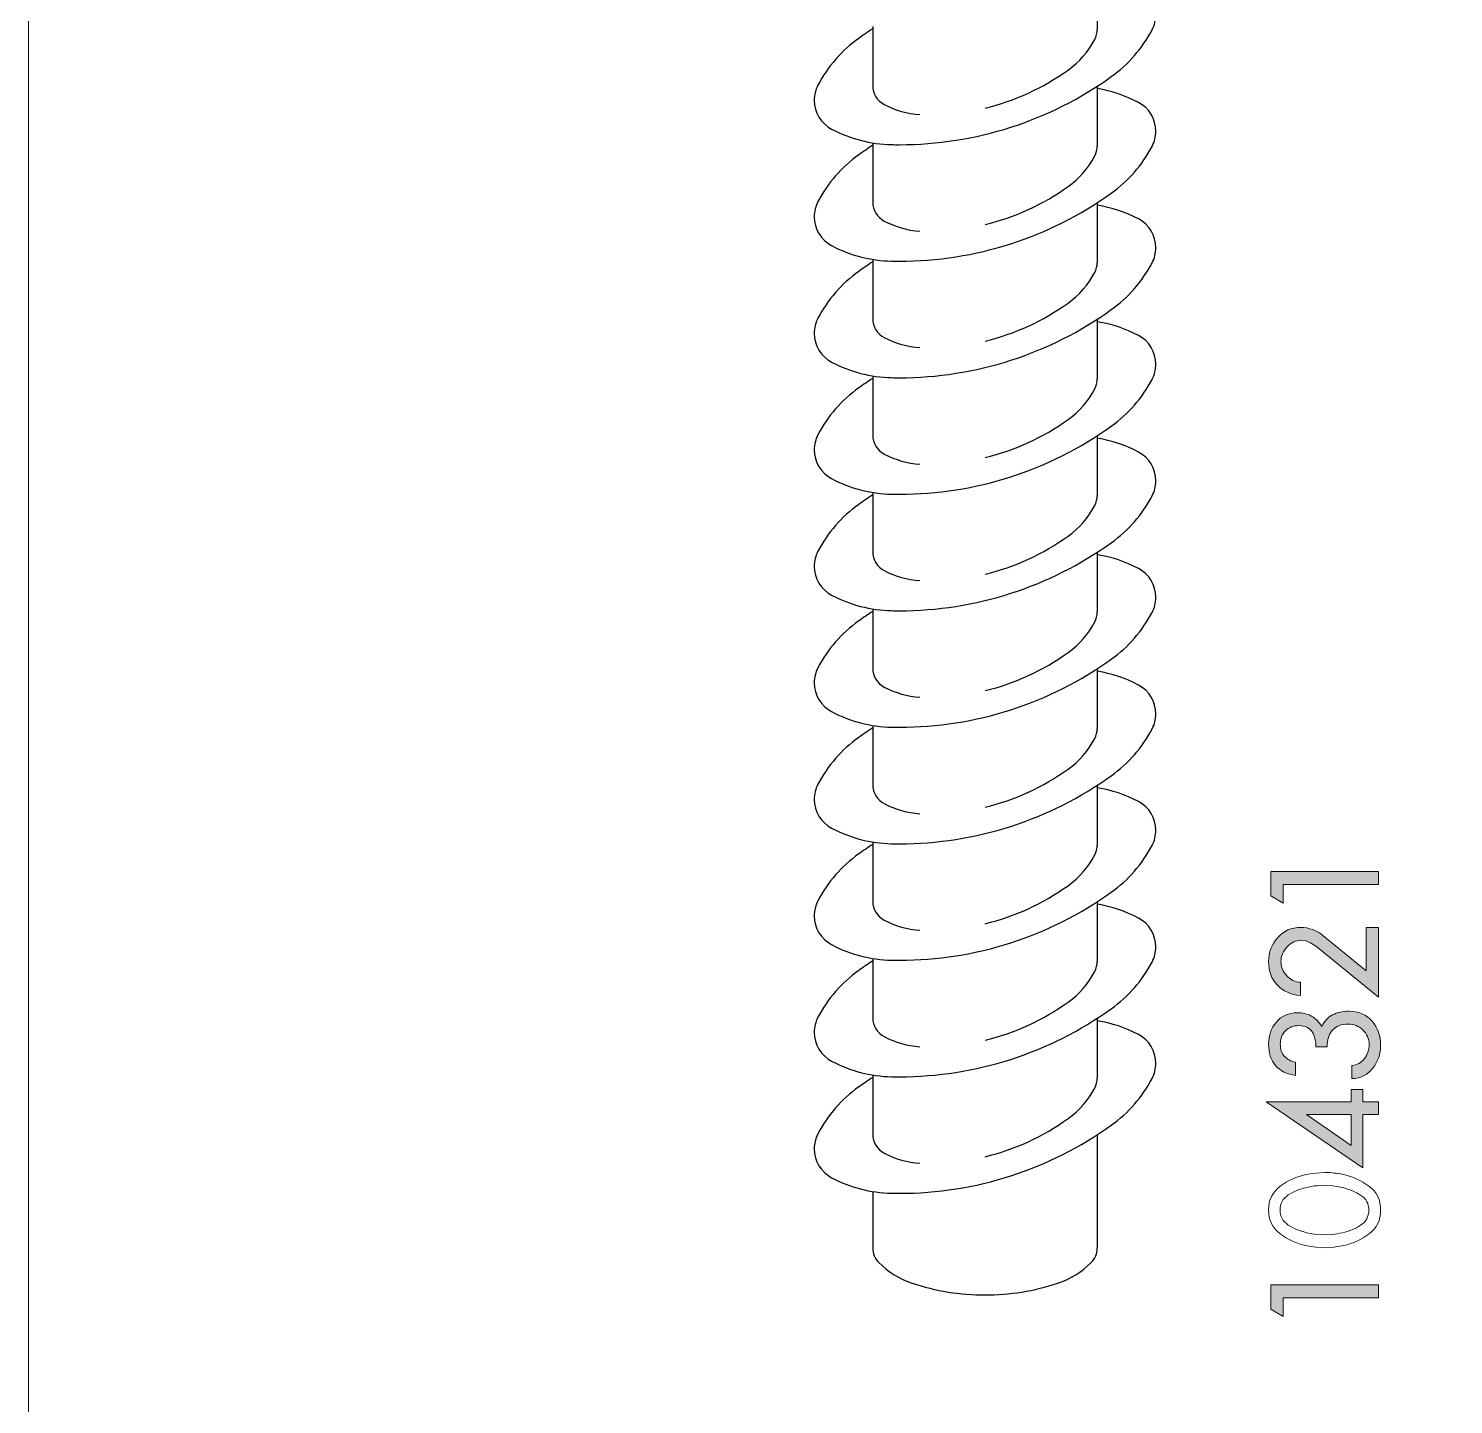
# Model space of a CAD drawing. Header units: inches. Extents: x -1535 to 2339, y 35 to 2700.
# Drawn here: x -1534.6 to -1506.46, y 2141.89 to 2169.06 of the extents above; entities that cross this region are included whole.
import ezdxf

# ---------------------------------------------------------------- set-up
doc = ezdxf.new("R2010")
doc.units = ezdxf.units.IN
doc.header["$MEASUREMENT"] = 0
doc.layers.add('Livello 1', color=7, linetype='Continuous')

msp = doc.modelspace()

# ---------------------------------------------------------------- hatches: boundary and pattern name
at = {"layer": 'Livello 1', "true_color": 0xffffff}
h = msp.add_hatch(color=7, dxfattribs=at)
h.dxf.hatch_style = 2
h.paths.add_polyline_path([(-1509.827, 2151.787), (-1510.07, 2151.934), (-1510.07, 2152.411), (-1507.945, 2152.411), (-1507.945, 2152.157), (-1509.827, 2152.157)])
h = msp.add_hatch(color=7, dxfattribs=at)
h.dxf.hatch_style = 2
edge = h.paths.add_edge_path()
edge.add_spline(control_points=[(-1508.188, 2151.31), (-1508.188, 2151.31), (-1507.945, 2151.31), (-1507.945, 2151.31), (-1507.945, 2151.31), (-1507.945, 2149.935), (-1507.945, 2149.935), (-1507.945, 2149.935), (-1509.088, 2150.867), (-1509.088, 2150.867), (-1509.088, 2150.867), (-1509.107, 2150.884), (-1509.107, 2150.884), (-1509.107, 2150.884), (-1509.127, 2150.898), (-1509.127, 2150.898), (-1509.127, 2150.898), (-1509.184, 2150.94), (-1509.184, 2150.94), (-1509.184, 2150.94), (-1509.288, 2151.005), (-1509.288, 2151.005), (-1509.344, 2151.039), (-1509.404, 2151.056), (-1509.468, 2151.056), (-1509.573, 2151.056), (-1509.666, 2151.013), (-1509.749, 2150.927), (-1509.831, 2150.842), (-1509.872, 2150.745), (-1509.872, 2150.638), (-1509.872, 2150.529), (-1509.834, 2150.435), (-1509.757, 2150.356), (-1509.718, 2150.317), (-1509.677, 2150.284), (-1509.634, 2150.26), (-1509.59, 2150.239), (-1509.54, 2150.229), (-1509.486, 2150.229), (-1509.486, 2150.229), (-1509.486, 2149.964), (-1509.486, 2149.964), (-1509.677, 2149.984), (-1509.829, 2150.054), (-1509.944, 2150.174), (-1510.058, 2150.293), (-1510.115, 2150.448), (-1510.115, 2150.638), (-1510.115, 2150.819), (-1510.056, 2150.976), (-1509.936, 2151.11), (-1509.817, 2151.243), (-1509.665, 2151.31), (-1509.479, 2151.31), (-1509.402, 2151.31), (-1509.324, 2151.295), (-1509.245, 2151.266), (-1509.166, 2151.237), (-1509.099, 2151.199), (-1509.042, 2151.152), (-1509.042, 2151.152), (-1508.188, 2150.454), (-1508.188, 2150.454), (-1508.188, 2150.454), (-1508.188, 2151.31), (-1508.188, 2151.31)], knot_values=[0, 0, 0, 0, 1, 1, 1, 2, 2, 2, 3, 3, 3, 4, 4, 4, 5, 5, 5, 6, 6, 6, 7, 7, 7, 8, 8, 8, 9, 9, 9, 10, 10, 10, 11, 11, 11, 12, 12, 12, 13, 13, 13, 14, 14, 14, 15, 15, 15, 16, 16, 16, 17, 17, 17, 18, 18, 18, 19, 19, 19, 20, 20, 20, 21, 21, 21, 22, 22, 22, 22], degree=3, periodic=0)
h = msp.add_hatch(color=7, dxfattribs=at)
h.dxf.hatch_style = 2
edge = h.paths.add_edge_path()
edge.add_spline(control_points=[(-1509.181, 2148.953), (-1509.181, 2149.068), (-1509.206, 2149.166), (-1509.255, 2149.248), (-1509.305, 2149.33), (-1509.394, 2149.371), (-1509.521, 2149.371), (-1509.628, 2149.371), (-1509.715, 2149.337), (-1509.782, 2149.268), (-1509.85, 2149.199), (-1509.884, 2149.11), (-1509.884, 2149.001), (-1509.884, 2148.905), (-1509.858, 2148.828), (-1509.805, 2148.768), (-1509.753, 2148.709), (-1509.679, 2148.669), (-1509.582, 2148.648), (-1509.582, 2148.648), (-1509.582, 2148.386), (-1509.582, 2148.386), (-1509.756, 2148.412), (-1509.888, 2148.479), (-1509.979, 2148.586), (-1510.07, 2148.693), (-1510.115, 2148.835), (-1510.115, 2149.01), (-1510.115, 2149.177), (-1510.064, 2149.321), (-1509.962, 2149.443), (-1509.859, 2149.564), (-1509.72, 2149.625), (-1509.544, 2149.625), (-1509.445, 2149.625), (-1509.354, 2149.603), (-1509.272, 2149.56), (-1509.191, 2149.517), (-1509.122, 2149.448), (-1509.065, 2149.354), (-1509.016, 2149.459), (-1508.945, 2149.536), (-1508.851, 2149.584), (-1508.757, 2149.632), (-1508.652, 2149.656), (-1508.538, 2149.656), (-1508.34, 2149.656), (-1508.185, 2149.591), (-1508.072, 2149.46), (-1507.959, 2149.329), (-1507.903, 2149.168), (-1507.903, 2148.976), (-1507.903, 2148.816), (-1507.953, 2148.668), (-1508.055, 2148.533), (-1508.108, 2148.467), (-1508.169, 2148.416), (-1508.24, 2148.38), (-1508.31, 2148.345), (-1508.387, 2148.327), (-1508.47, 2148.327), (-1508.47, 2148.327), (-1508.47, 2148.583), (-1508.47, 2148.583), (-1508.368, 2148.595), (-1508.286, 2148.641), (-1508.224, 2148.72), (-1508.162, 2148.8), (-1508.131, 2148.892), (-1508.131, 2148.995), (-1508.131, 2149.114), (-1508.172, 2149.211), (-1508.254, 2149.288), (-1508.336, 2149.364), (-1508.434, 2149.402), (-1508.549, 2149.402), (-1508.684, 2149.402), (-1508.789, 2149.359), (-1508.862, 2149.275), (-1508.894, 2149.237), (-1508.919, 2149.192), (-1508.935, 2149.138), (-1508.952, 2149.084), (-1508.961, 2149.023), (-1508.961, 2148.953), (-1508.961, 2148.953), (-1509.181, 2148.953), (-1509.181, 2148.953)], knot_values=[0, 0, 0, 0, 1, 1, 1, 2, 2, 2, 3, 3, 3, 4, 4, 4, 5, 5, 5, 6, 6, 6, 7, 7, 7, 8, 8, 8, 9, 9, 9, 10, 10, 10, 11, 11, 11, 12, 12, 12, 13, 13, 13, 14, 14, 14, 15, 15, 15, 16, 16, 16, 17, 17, 17, 18, 18, 18, 19, 19, 19, 20, 20, 20, 21, 21, 21, 22, 22, 22, 23, 23, 23, 24, 24, 24, 25, 25, 25, 26, 26, 26, 27, 27, 27, 28, 28, 28, 29, 29, 29, 29], degree=3, periodic=0)
h = msp.add_hatch(color=7, dxfattribs=at)
h.dxf.hatch_style = 2
h.paths.add_polyline_path([(-1508.487, 2148.112), (-1508.255, 2148.112), (-1508.255, 2147.869), (-1507.945, 2147.869), (-1507.945, 2147.616), (-1508.255, 2147.616), (-1508.255, 2146.565), (-1510.164, 2147.869), (-1508.487, 2147.869)])
h.paths.add_polyline_path([(-1509.367, 2147.616), (-1508.487, 2147.007), (-1508.487, 2147.616)])
h = msp.add_hatch(color=7, dxfattribs=at)
h.dxf.hatch_style = 2
h.paths.add_polyline_path([(-1509.827, 2143.63), (-1510.07, 2143.777), (-1510.07, 2144.254), (-1507.945, 2144.254), (-1507.945, 2144), (-1509.827, 2144)])

# ---------------------------------------------------------------- linework, layer by layer
at = {"layer": 'Livello 1', "lineweight": 0}
for points in [[(-1534.598, 1999.899), (-1324.598, 1999.899), (-1324.598, 2296.899), (-1534.598, 2296.899), (-1534.598, 1999.899)], [(-1534.598, 1999.899), (-1324.598, 1999.899), (-1324.598, 2296.899), (-1534.598, 2296.899), (-1534.598, 1999.899)], [(-1534.598, 1999.899), (-1324.598, 1999.899), (-1324.598, 2296.899), (-1534.598, 2296.899), (-1534.598, 1999.899)], [(-1534.598, 1999.899), (-1324.598, 1999.899), (-1324.598, 2296.899), (-1534.598, 2296.899), (-1534.598, 1999.899)], [(-1534.598, 1999.899), (-1324.598, 1999.899), (-1324.598, 2296.899), (-1534.598, 2296.899), (-1534.598, 1999.899)], [(-1534.598, 1999.899), (-1324.598, 1999.899), (-1324.598, 2296.899), (-1534.598, 2296.899), (-1534.598, 1999.899)], [(-1534.598, 1999.899), (-1324.598, 1999.899), (-1324.598, 2296.899), (-1534.598, 2296.899), (-1534.598, 1999.899)], [(-1534.598, 1999.899), (-1324.598, 1999.899), (-1324.598, 2296.899), (-1534.598, 2296.899), (-1534.598, 1999.899)], [(-1534.598, 1999.899), (-1324.598, 1999.899), (-1324.598, 2296.899), (-1534.598, 2296.899), (-1534.598, 1999.899)], [(-1534.598, 1999.899), (-1324.598, 1999.899), (-1324.598, 2296.899), (-1534.598, 2296.899), (-1534.598, 1999.899)], [(-1534.598, 1999.899), (-1324.598, 1999.899), (-1324.598, 2296.899), (-1534.598, 2296.899), (-1534.598, 1999.899)], [(-1534.598, 1999.899), (-1324.598, 1999.899), (-1324.598, 2296.899), (-1534.598, 2296.899), (-1534.598, 1999.899)], [(-1534.598, 1999.899), (-1324.598, 1999.899), (-1324.598, 2296.899), (-1534.598, 2296.899), (-1534.598, 1999.899)], [(-1534.598, 1999.899), (-1324.598, 1999.899), (-1324.598, 2296.899), (-1534.598, 2296.899), (-1534.598, 1999.899)], [(-1534.598, 1999.899), (-1324.598, 1999.899), (-1324.598, 2296.899), (-1534.598, 2296.899), (-1534.598, 1999.899)], [(-1534.598, 1999.899), (-1324.598, 1999.899), (-1324.598, 2296.899), (-1534.598, 2296.899), (-1534.598, 1999.899)], [(-1534.598, 1999.899), (-1324.598, 1999.899), (-1324.598, 2296.899), (-1534.598, 2296.899), (-1534.598, 1999.899)], [(-1534.598, 1999.899), (-1324.598, 1999.899), (-1324.598, 2296.899), (-1534.598, 2296.899), (-1534.598, 1999.899)], [(-1534.598, 1999.899), (-1324.598, 1999.899), (-1324.598, 2296.899), (-1534.598, 2296.899), (-1534.598, 1999.899)], [(-1534.598, 1999.899), (-1324.598, 1999.899), (-1324.598, 2296.899), (-1534.598, 2296.899), (-1534.598, 1999.899)], [(-1534.598, 1999.899), (-1324.598, 1999.899), (-1324.598, 2296.899), (-1534.598, 2296.899), (-1534.598, 1999.899)], [(-1534.598, 1999.899), (-1324.598, 1999.899), (-1324.598, 2296.899), (-1534.598, 2296.899), (-1534.598, 1999.899)], [(-1534.598, 1999.899), (-1324.598, 1999.899), (-1324.598, 2296.899), (-1534.598, 2296.899), (-1534.598, 1999.899)], [(-1534.598, 1999.899), (-1324.598, 1999.899), (-1324.598, 2296.899), (-1534.598, 2296.899), (-1534.598, 1999.899)], [(-1534.598, 1999.899), (-1324.598, 1999.899), (-1324.598, 2296.899), (-1534.598, 2296.899), (-1534.598, 1999.899)], [(-1534.598, 1999.899), (-1324.598, 1999.899), (-1324.598, 2296.899), (-1534.598, 2296.899), (-1534.598, 1999.899)], [(-1534.598, 1999.899), (-1324.598, 1999.899), (-1324.598, 2296.899), (-1534.598, 2296.899), (-1534.598, 1999.899)], [(-1534.598, 1999.899), (-1324.598, 1999.899), (-1324.598, 2296.899), (-1534.598, 2296.899), (-1534.598, 1999.899)], [(-1534.598, 1999.899), (-1324.598, 1999.899), (-1324.598, 2296.899), (-1534.598, 2296.899), (-1534.598, 1999.899)], [(-1534.598, 1999.899), (-1324.598, 1999.899), (-1324.598, 2296.899), (-1534.598, 2296.899), (-1534.598, 1999.899)], [(-1534.598, 1999.899), (-1324.598, 1999.899), (-1324.598, 2296.899), (-1534.598, 2296.899), (-1534.598, 1999.899)], [(-1534.598, 1999.899), (-1324.598, 1999.899), (-1324.598, 2296.899), (-1534.598, 2296.899), (-1534.598, 1999.899)], [(-1534.598, 1999.899), (-1324.598, 1999.899), (-1324.598, 2296.899), (-1534.598, 2296.899), (-1534.598, 1999.899)], [(-1534.598, 1999.899), (-1324.598, 1999.899), (-1324.598, 2296.899), (-1534.598, 2296.899), (-1534.598, 1999.899)], [(-1534.598, 1999.899), (-1324.598, 1999.899), (-1324.598, 2296.899), (-1534.598, 2296.899), (-1534.598, 1999.899)], [(-1534.598, 1999.899), (-1324.598, 1999.899), (-1324.598, 2296.899), (-1534.598, 2296.899), (-1534.598, 1999.899)], [(-1534.598, 1999.899), (-1324.598, 1999.899), (-1324.598, 2296.899), (-1534.598, 2296.899), (-1534.598, 1999.899)], [(-1534.598, 1999.899), (-1324.598, 1999.899), (-1324.598, 2296.899), (-1534.598, 2296.899), (-1534.598, 1999.899)], [(-1534.598, 1999.899), (-1324.598, 1999.899), (-1324.598, 2296.899), (-1534.598, 2296.899), (-1534.598, 1999.899)], [(-1534.598, 1999.899), (-1324.598, 1999.899), (-1324.598, 2296.899), (-1534.598, 2296.899), (-1534.598, 1999.899)], [(-1534.598, 1999.899), (-1324.598, 1999.899), (-1324.598, 2296.899), (-1534.598, 2296.899), (-1534.598, 1999.899)], [(-1534.598, 1999.899), (-1324.598, 1999.899), (-1324.598, 2296.899), (-1534.598, 2296.899), (-1534.598, 1999.899)], [(-1534.598, 1999.899), (-1324.598, 1999.899), (-1324.598, 2296.899), (-1534.598, 2296.899), (-1534.598, 1999.899)], [(-1534.598, 1999.899), (-1324.598, 1999.899), (-1324.598, 2296.899), (-1534.598, 2296.899), (-1534.598, 1999.899)], [(-1534.598, 1999.899), (-1324.598, 1999.899), (-1324.598, 2296.899), (-1534.598, 2296.899), (-1534.598, 1999.899)], [(-1534.598, 1999.899), (-1324.598, 1999.899), (-1324.598, 2296.899), (-1534.598, 2296.899), (-1534.598, 1999.899)], [(-1534.598, 1999.899), (-1324.598, 1999.899), (-1324.598, 2296.899), (-1534.598, 2296.899), (-1534.598, 1999.899)], [(-1534.598, 1999.899), (-1324.598, 1999.899), (-1324.598, 2296.899), (-1534.598, 2296.899), (-1534.598, 1999.899)], [(-1534.598, 1999.899), (-1324.598, 1999.899), (-1324.598, 2296.899), (-1534.598, 2296.899), (-1534.598, 1999.899)], [(-1534.598, 1999.899), (-1324.598, 1999.899), (-1324.598, 2296.899), (-1534.598, 2296.899), (-1534.598, 1999.899)], [(-1534.598, 1999.899), (-1324.598, 1999.899), (-1324.598, 2296.899), (-1534.598, 2296.899), (-1534.598, 1999.899)], [(-1534.598, 1999.899), (-1324.598, 1999.899), (-1324.598, 2296.899), (-1534.598, 2296.899), (-1534.598, 1999.899)], [(-1534.598, 1999.899), (-1324.598, 1999.899), (-1324.598, 2296.899), (-1534.598, 2296.899), (-1534.598, 1999.899)], [(-1534.598, 1999.899), (-1324.598, 1999.899), (-1324.598, 2296.899), (-1534.598, 2296.899), (-1534.598, 1999.899)], [(-1534.598, 1999.899), (-1324.598, 1999.899), (-1324.598, 2296.899), (-1534.598, 2296.899), (-1534.598, 1999.899)], [(-1534.598, 1999.899), (-1324.598, 1999.899), (-1324.598, 2296.899), (-1534.598, 2296.899), (-1534.598, 1999.899)], [(-1534.598, 1999.899), (-1324.598, 1999.899), (-1324.598, 2296.899), (-1534.598, 2296.899), (-1534.598, 1999.899)], [(-1534.598, 1999.899), (-1324.598, 1999.899), (-1324.598, 2296.899), (-1534.598, 2296.899), (-1534.598, 1999.899)], [(-1534.598, 1999.899), (-1324.598, 1999.899), (-1324.598, 2296.899), (-1534.598, 2296.899), (-1534.598, 1999.899)], [(-1534.598, 1999.899), (-1324.598, 1999.899), (-1324.598, 2296.899), (-1534.598, 2296.899), (-1534.598, 1999.899)], [(-1534.598, 1999.899), (-1324.598, 1999.899), (-1324.598, 2296.899), (-1534.598, 2296.899), (-1534.598, 1999.899)], [(-1534.598, 1999.899), (-1324.598, 1999.899), (-1324.598, 2296.899), (-1534.598, 2296.899), (-1534.598, 1999.899)], [(-1534.598, 1999.899), (-1324.598, 1999.899), (-1324.598, 2296.899), (-1534.598, 2296.899), (-1534.598, 1999.899)], [(-1534.598, 1999.899), (-1324.598, 1999.899), (-1324.598, 2296.899), (-1534.598, 2296.899), (-1534.598, 1999.899)], [(-1534.598, 1999.899), (-1324.598, 1999.899), (-1324.598, 2296.899), (-1534.598, 2296.899), (-1534.598, 1999.899)], [(-1534.598, 1999.899), (-1324.598, 1999.899), (-1324.598, 2296.899), (-1534.598, 2296.899), (-1534.598, 1999.899)], [(-1509.827, 2151.787), (-1510.07, 2151.934), (-1510.07, 2152.411), (-1507.945, 2152.411), (-1507.945, 2152.157), (-1509.827, 2152.157), (-1509.827, 2151.787)], [(-1508.487, 2148.112), (-1508.255, 2148.112), (-1508.255, 2147.869), (-1507.945, 2147.869), (-1507.945, 2147.616), (-1508.255, 2147.616), (-1508.255, 2146.565), (-1510.164, 2147.869), (-1508.487, 2147.869), (-1508.487, 2148.112)], [(-1509.367, 2147.616), (-1508.487, 2147.007), (-1508.487, 2147.616), (-1509.367, 2147.616)], [(-1509.827, 2143.63), (-1510.07, 2143.777), (-1510.07, 2144.254), (-1507.945, 2144.254), (-1507.945, 2144), (-1509.827, 2144), (-1509.827, 2143.63)]]:
    msp.add_lwpolyline(points, dxfattribs=at)
at = {"layer": 'Livello 1', "color": 7, "lineweight": 25, "true_color": 0xffffff}
for points in [[(-1513.497, 2170.216), (-1513.497, 2169.037)], [(-1517.93, 2169.097), (-1517.93, 2167.927)], [(-1513.497, 2167.916), (-1513.497, 2166.737)], [(-1517.93, 2166.797), (-1517.93, 2165.628)], [(-1513.497, 2165.616), (-1513.497, 2164.437)], [(-1517.93, 2164.497), (-1517.93, 2163.328)], [(-1513.497, 2163.316), (-1513.497, 2162.138)], [(-1517.93, 2162.197), (-1517.93, 2161.028)], [(-1513.497, 2161.016), (-1513.497, 2159.837)], [(-1517.93, 2159.897), (-1517.93, 2158.727)], [(-1513.497, 2158.716), (-1513.497, 2157.537)], [(-1517.93, 2157.597), (-1517.93, 2156.428)], [(-1513.497, 2156.415), (-1513.497, 2155.237)], [(-1517.93, 2155.297), (-1517.93, 2154.127)], [(-1513.497, 2154.116), (-1513.497, 2152.937)], [(-1517.93, 2152.997), (-1517.93, 2151.827)], [(-1513.497, 2151.816), (-1513.497, 2150.637)], [(-1517.93, 2150.697), (-1517.93, 2149.527)], [(-1513.497, 2149.515), (-1513.497, 2148.337)], [(-1517.93, 2148.397), (-1517.93, 2147.227)], [(-1513.497, 2147.215), (-1513.497, 2144.982)], [(-1517.93, 2146.097), (-1517.93, 2144.982)]]:
    msp.add_lwpolyline(points, dxfattribs=at)
for points in [[(-1512.416, 2169.027), (-1512.367, 2169.12), (-1512.341, 2169.223), (-1512.341, 2169.327), (-1512.341, 2169.565), (-1512.473, 2169.784), (-1512.684, 2169.894)], [(-1519.012, 2167.937), (-1519.061, 2167.845), (-1519.086, 2167.742), (-1519.086, 2167.638), (-1519.086, 2167.4), (-1518.954, 2167.18), (-1518.743, 2167.07)], [(-1517.559, 2166.763), (-1517.507, 2166.762), (-1517.455, 2166.761), (-1517.403, 2166.761), (-1515.902, 2166.761), (-1514.439, 2167.231), (-1513.22, 2168.105)], [(-1512.416, 2166.727), (-1512.367, 2166.819), (-1512.341, 2166.922), (-1512.341, 2167.027), (-1512.341, 2167.265), (-1512.473, 2167.484), (-1512.684, 2167.595)], [(-1517.559, 2164.463), (-1517.507, 2164.462), (-1517.455, 2164.461), (-1517.403, 2164.461), (-1515.902, 2164.461), (-1514.439, 2164.931), (-1513.22, 2165.805)], [(-1519.012, 2165.637), (-1519.061, 2165.545), (-1519.086, 2165.442), (-1519.086, 2165.338), (-1519.086, 2165.1), (-1518.954, 2164.881), (-1518.743, 2164.77)], [(-1512.416, 2164.427), (-1512.367, 2164.52), (-1512.341, 2164.622), (-1512.341, 2164.727), (-1512.341, 2164.965), (-1512.473, 2165.184), (-1512.684, 2165.295)], [(-1517.559, 2162.163), (-1517.507, 2162.162), (-1517.455, 2162.161), (-1517.403, 2162.161), (-1515.902, 2162.161), (-1514.439, 2162.631), (-1513.22, 2163.506)], [(-1519.012, 2163.337), (-1519.061, 2163.245), (-1519.086, 2163.142), (-1519.086, 2163.038), (-1519.086, 2162.8), (-1518.954, 2162.581), (-1518.743, 2162.47)], [(-1512.416, 2162.127), (-1512.367, 2162.22), (-1512.341, 2162.322), (-1512.341, 2162.427), (-1512.341, 2162.665), (-1512.473, 2162.884), (-1512.684, 2162.995)], [(-1517.559, 2159.863), (-1517.507, 2159.862), (-1517.455, 2159.861), (-1517.403, 2159.861), (-1515.902, 2159.861), (-1514.439, 2160.331), (-1513.22, 2161.205)], [(-1519.012, 2161.037), (-1519.061, 2160.945), (-1519.086, 2160.842), (-1519.086, 2160.737), (-1519.086, 2160.5), (-1518.954, 2160.281), (-1518.743, 2160.17)], [(-1512.416, 2159.827), (-1512.367, 2159.92), (-1512.341, 2160.022), (-1512.341, 2160.127), (-1512.341, 2160.365), (-1512.473, 2160.584), (-1512.684, 2160.695)], [(-1519.012, 2158.737), (-1519.061, 2158.645), (-1519.086, 2158.542), (-1519.086, 2158.438), (-1519.086, 2158.2), (-1518.954, 2157.98), (-1518.743, 2157.87)], [(-1517.559, 2157.563), (-1517.507, 2157.562), (-1517.455, 2157.561), (-1517.403, 2157.561), (-1515.902, 2157.561), (-1514.439, 2158.031), (-1513.22, 2158.905)], [(-1512.416, 2157.527), (-1512.367, 2157.62), (-1512.341, 2157.722), (-1512.341, 2157.827), (-1512.341, 2158.065), (-1512.473, 2158.284), (-1512.684, 2158.395)], [(-1519.012, 2156.437), (-1519.061, 2156.345), (-1519.086, 2156.242), (-1519.086, 2156.137), (-1519.086, 2155.9), (-1518.954, 2155.681), (-1518.743, 2155.57)], [(-1517.559, 2155.263), (-1517.507, 2155.262), (-1517.455, 2155.261), (-1517.403, 2155.261), (-1515.902, 2155.261), (-1514.439, 2155.731), (-1513.22, 2156.605)], [(-1512.416, 2155.227), (-1512.367, 2155.32), (-1512.341, 2155.423), (-1512.341, 2155.527), (-1512.341, 2155.765), (-1512.473, 2155.984), (-1512.684, 2156.095)], [(-1517.559, 2152.963), (-1517.507, 2152.962), (-1517.455, 2152.961), (-1517.403, 2152.961), (-1515.902, 2152.961), (-1514.439, 2153.431), (-1513.22, 2154.305)], [(-1519.012, 2154.137), (-1519.061, 2154.045), (-1519.086, 2153.943), (-1519.086, 2153.838), (-1519.086, 2153.6), (-1518.954, 2153.381), (-1518.743, 2153.27)], [(-1512.416, 2152.927), (-1512.367, 2153.02), (-1512.341, 2153.123), (-1512.341, 2153.227), (-1512.341, 2153.465), (-1512.473, 2153.684), (-1512.684, 2153.795)], [(-1517.559, 2150.663), (-1517.507, 2150.662), (-1517.455, 2150.662), (-1517.403, 2150.662), (-1515.902, 2150.662), (-1514.439, 2151.131), (-1513.22, 2152.005)], [(-1519.012, 2151.838), (-1519.061, 2151.745), (-1519.086, 2151.642), (-1519.086, 2151.537), (-1519.086, 2151.299), (-1518.954, 2151.081), (-1518.743, 2150.97)], [(-1512.416, 2150.627), (-1512.367, 2150.72), (-1512.341, 2150.823), (-1512.341, 2150.926), (-1512.341, 2151.165), (-1512.473, 2151.384), (-1512.684, 2151.495)], [(-1517.559, 2148.363), (-1517.507, 2148.362), (-1517.455, 2148.362), (-1517.403, 2148.362), (-1515.902, 2148.362), (-1514.439, 2148.831), (-1513.22, 2149.705)], [(-1519.012, 2149.538), (-1519.061, 2149.445), (-1519.086, 2149.342), (-1519.086, 2149.238), (-1519.086, 2149), (-1518.954, 2148.781), (-1518.743, 2148.67)], [(-1512.416, 2148.327), (-1512.367, 2148.419), (-1512.341, 2148.523), (-1512.341, 2148.626), (-1512.341, 2148.865), (-1512.473, 2149.084), (-1512.684, 2149.194)], [(-1517.559, 2146.063), (-1517.507, 2146.062), (-1517.455, 2146.061), (-1517.403, 2146.061), (-1515.902, 2146.061), (-1514.439, 2146.532), (-1513.22, 2147.405)], [(-1519.012, 2147.238), (-1519.061, 2147.145), (-1519.086, 2147.042), (-1519.086, 2146.938), (-1519.086, 2146.699), (-1518.954, 2146.481), (-1518.743, 2146.37)], [(-1517.152, 2144.288), (-1516.688, 2144.133), (-1516.203, 2144.054), (-1515.714, 2144.054), (-1515.225, 2144.054), (-1514.739, 2144.133), (-1514.276, 2144.288)]]:
    msp.add_open_spline(points, degree=3, knots=[0, 0, 0, 0, 1, 1, 1, 2, 2, 2, 2], dxfattribs=at)
for points in [[(-1518.208, 2168.86), (-1518.544, 2168.618), (-1518.819, 2168.303), (-1519.012, 2167.937)], [(-1517.93, 2169.049), (-1518.024, 2168.988), (-1518.116, 2168.925), (-1518.207, 2168.859)], [(-1514.075, 2168.234), (-1513.854, 2168.392), (-1513.673, 2168.6), (-1513.546, 2168.84)], [(-1513.546, 2168.84), (-1513.514, 2168.901), (-1513.497, 2168.968), (-1513.497, 2169.038)], [(-1513.22, 2168.105), (-1512.884, 2168.346), (-1512.609, 2168.662), (-1512.416, 2169.027)], [(-1515.714, 2167.484), (-1515.124, 2167.626), (-1514.568, 2167.881), (-1514.075, 2168.234)], [(-1517.93, 2167.927), (-1517.93, 2167.771), (-1517.843, 2167.627), (-1517.704, 2167.554)], [(-1512.684, 2167.595), (-1512.939, 2167.729), (-1513.213, 2167.821), (-1513.497, 2167.868)], [(-1517.705, 2167.554), (-1517.486, 2167.439), (-1517.245, 2167.371), (-1516.998, 2167.356)], [(-1518.744, 2167.07), (-1518.378, 2166.877), (-1517.972, 2166.772), (-1517.559, 2166.763)], [(-1518.208, 2166.56), (-1518.544, 2166.318), (-1518.819, 2166.003), (-1519.012, 2165.638)], [(-1517.93, 2166.749), (-1518.024, 2166.688), (-1518.116, 2166.625), (-1518.207, 2166.56)], [(-1514.075, 2165.934), (-1513.854, 2166.093), (-1513.673, 2166.3), (-1513.546, 2166.54)], [(-1513.546, 2166.54), (-1513.514, 2166.601), (-1513.497, 2166.669), (-1513.497, 2166.737)], [(-1513.22, 2165.805), (-1512.884, 2166.046), (-1512.609, 2166.362), (-1512.416, 2166.727)], [(-1515.714, 2165.184), (-1515.124, 2165.326), (-1514.568, 2165.582), (-1514.075, 2165.934)], [(-1517.93, 2165.627), (-1517.93, 2165.471), (-1517.843, 2165.327), (-1517.704, 2165.254)], [(-1512.684, 2165.295), (-1512.939, 2165.429), (-1513.213, 2165.522), (-1513.497, 2165.567)], [(-1517.705, 2165.254), (-1517.486, 2165.139), (-1517.245, 2165.071), (-1516.998, 2165.056)], [(-1518.744, 2164.77), (-1518.378, 2164.577), (-1517.972, 2164.472), (-1517.559, 2164.463)], [(-1517.93, 2164.449), (-1518.024, 2164.388), (-1518.116, 2164.324), (-1518.207, 2164.259)], [(-1513.546, 2164.241), (-1513.514, 2164.301), (-1513.497, 2164.369), (-1513.497, 2164.437)], [(-1513.22, 2163.506), (-1512.884, 2163.746), (-1512.609, 2164.062), (-1512.416, 2164.427)], [(-1518.208, 2164.26), (-1518.544, 2164.019), (-1518.819, 2163.703), (-1519.012, 2163.337)], [(-1514.075, 2163.634), (-1513.854, 2163.793), (-1513.673, 2164), (-1513.546, 2164.241)], [(-1515.714, 2162.884), (-1515.124, 2163.026), (-1514.568, 2163.281), (-1514.075, 2163.634)], [(-1517.93, 2163.328), (-1517.93, 2163.171), (-1517.843, 2163.027), (-1517.704, 2162.954)], [(-1512.684, 2162.995), (-1512.939, 2163.129), (-1513.213, 2163.221), (-1513.497, 2163.267)], [(-1517.705, 2162.954), (-1517.486, 2162.839), (-1517.245, 2162.771), (-1516.998, 2162.756)], [(-1518.744, 2162.47), (-1518.378, 2162.277), (-1517.972, 2162.172), (-1517.559, 2162.163)], [(-1517.93, 2162.149), (-1518.024, 2162.088), (-1518.116, 2162.024), (-1518.207, 2161.96)], [(-1513.546, 2161.941), (-1513.514, 2162.001), (-1513.497, 2162.069), (-1513.497, 2162.137)], [(-1513.22, 2161.205), (-1512.884, 2161.446), (-1512.609, 2161.761), (-1512.416, 2162.127)], [(-1518.208, 2161.96), (-1518.544, 2161.719), (-1518.819, 2161.403), (-1519.012, 2161.037)], [(-1514.075, 2161.334), (-1513.854, 2161.492), (-1513.673, 2161.7), (-1513.546, 2161.94)], [(-1515.714, 2160.584), (-1515.124, 2160.726), (-1514.568, 2160.981), (-1514.075, 2161.334)], [(-1517.93, 2161.028), (-1517.93, 2160.871), (-1517.843, 2160.727), (-1517.704, 2160.654)], [(-1512.684, 2160.695), (-1512.939, 2160.829), (-1513.213, 2160.922), (-1513.497, 2160.968)], [(-1517.705, 2160.654), (-1517.486, 2160.538), (-1517.245, 2160.47), (-1516.998, 2160.456)], [(-1518.744, 2160.17), (-1518.378, 2159.977), (-1517.972, 2159.872), (-1517.559, 2159.863)], [(-1517.93, 2159.849), (-1518.024, 2159.788), (-1518.116, 2159.725), (-1518.207, 2159.659)], [(-1513.546, 2159.64), (-1513.514, 2159.701), (-1513.497, 2159.768), (-1513.497, 2159.837)], [(-1513.22, 2158.905), (-1512.884, 2159.146), (-1512.609, 2159.461), (-1512.416, 2159.827)], [(-1518.208, 2159.659), (-1518.544, 2159.419), (-1518.819, 2159.103), (-1519.012, 2158.737)], [(-1514.075, 2159.034), (-1513.854, 2159.193), (-1513.673, 2159.4), (-1513.546, 2159.64)], [(-1515.714, 2158.284), (-1515.124, 2158.426), (-1514.568, 2158.681), (-1514.075, 2159.034)], [(-1517.93, 2158.727), (-1517.93, 2158.57), (-1517.843, 2158.427), (-1517.704, 2158.354)], [(-1512.684, 2158.395), (-1512.939, 2158.529), (-1513.213, 2158.621), (-1513.497, 2158.668)], [(-1517.705, 2158.354), (-1517.486, 2158.238), (-1517.245, 2158.171), (-1516.998, 2158.156)], [(-1518.744, 2157.87), (-1518.378, 2157.677), (-1517.972, 2157.572), (-1517.559, 2157.563)], [(-1517.93, 2157.549), (-1518.024, 2157.488), (-1518.116, 2157.425), (-1518.207, 2157.359)], [(-1513.546, 2157.34), (-1513.514, 2157.401), (-1513.497, 2157.469), (-1513.497, 2157.537)], [(-1513.22, 2156.605), (-1512.884, 2156.846), (-1512.609, 2157.161), (-1512.416, 2157.527)], [(-1518.208, 2157.36), (-1518.544, 2157.119), (-1518.819, 2156.803), (-1519.012, 2156.437)], [(-1514.075, 2156.734), (-1513.854, 2156.893), (-1513.673, 2157.1), (-1513.546, 2157.34)], [(-1515.714, 2155.984), (-1515.124, 2156.126), (-1514.568, 2156.381), (-1514.075, 2156.734)], [(-1517.93, 2156.427), (-1517.93, 2156.27), (-1517.843, 2156.127), (-1517.704, 2156.054)], [(-1512.684, 2156.095), (-1512.939, 2156.23), (-1513.213, 2156.321), (-1513.497, 2156.368)], [(-1517.705, 2156.054), (-1517.486, 2155.938), (-1517.245, 2155.871), (-1516.998, 2155.856)], [(-1518.744, 2155.57), (-1518.378, 2155.377), (-1517.972, 2155.272), (-1517.559, 2155.263)], [(-1518.208, 2155.059), (-1518.544, 2154.819), (-1518.819, 2154.503), (-1519.012, 2154.137)], [(-1517.93, 2155.249), (-1518.024, 2155.188), (-1518.116, 2155.125), (-1518.207, 2155.059)], [(-1514.075, 2154.434), (-1513.854, 2154.593), (-1513.673, 2154.8), (-1513.546, 2155.04)], [(-1513.546, 2155.04), (-1513.514, 2155.101), (-1513.497, 2155.169), (-1513.497, 2155.237)], [(-1513.22, 2154.305), (-1512.884, 2154.546), (-1512.609, 2154.862), (-1512.416, 2155.227)], [(-1515.714, 2153.684), (-1515.124, 2153.826), (-1514.568, 2154.081), (-1514.075, 2154.434)], [(-1517.93, 2154.127), (-1517.93, 2153.971), (-1517.843, 2153.827), (-1517.704, 2153.754)], [(-1512.684, 2153.795), (-1512.939, 2153.929), (-1513.213, 2154.021), (-1513.497, 2154.068)], [(-1517.705, 2153.754), (-1517.486, 2153.638), (-1517.245, 2153.571), (-1516.998, 2153.555)], [(-1518.744, 2153.27), (-1518.378, 2153.077), (-1517.972, 2152.971), (-1517.559, 2152.963)], [(-1518.208, 2152.76), (-1518.544, 2152.519), (-1518.819, 2152.203), (-1519.012, 2151.838)], [(-1517.93, 2152.949), (-1518.024, 2152.888), (-1518.116, 2152.825), (-1518.207, 2152.76)], [(-1514.075, 2152.134), (-1513.854, 2152.293), (-1513.673, 2152.5), (-1513.546, 2152.741)], [(-1513.546, 2152.74), (-1513.514, 2152.801), (-1513.497, 2152.869), (-1513.497, 2152.937)], [(-1513.22, 2152.005), (-1512.884, 2152.246), (-1512.609, 2152.562), (-1512.416, 2152.927)], [(-1515.714, 2151.383), (-1515.124, 2151.526), (-1514.568, 2151.781), (-1514.075, 2152.134)], [(-1517.93, 2151.827), (-1517.93, 2151.671), (-1517.843, 2151.527), (-1517.704, 2151.454)], [(-1512.684, 2151.495), (-1512.939, 2151.629), (-1513.213, 2151.722), (-1513.497, 2151.768)], [(-1517.705, 2151.454), (-1517.486, 2151.338), (-1517.245, 2151.271), (-1516.998, 2151.255)], [(-1518.744, 2150.97), (-1518.378, 2150.777), (-1517.972, 2150.672), (-1517.559, 2150.663)], [(-1517.93, 2150.649), (-1518.024, 2150.588), (-1518.116, 2150.525), (-1518.207, 2150.459)], [(-1513.546, 2150.441), (-1513.514, 2150.501), (-1513.497, 2150.569), (-1513.497, 2150.637)], [(-1513.22, 2149.705), (-1512.884, 2149.946), (-1512.609, 2150.262), (-1512.416, 2150.627)], [(-1518.208, 2150.459), (-1518.544, 2150.219), (-1518.819, 2149.903), (-1519.012, 2149.538)], [(-1514.075, 2149.835), (-1513.854, 2149.993), (-1513.673, 2150.2), (-1513.546, 2150.441)], [(-1515.714, 2149.083), (-1515.124, 2149.226), (-1514.568, 2149.481), (-1514.075, 2149.835)], [(-1517.93, 2149.527), (-1517.93, 2149.371), (-1517.843, 2149.227), (-1517.704, 2149.154)], [(-1512.684, 2149.195), (-1512.939, 2149.329), (-1513.213, 2149.421), (-1513.497, 2149.468)], [(-1517.705, 2149.154), (-1517.486, 2149.039), (-1517.245, 2148.971), (-1516.998, 2148.955)], [(-1518.744, 2148.67), (-1518.378, 2148.477), (-1517.972, 2148.372), (-1517.559, 2148.362)], [(-1517.93, 2148.349), (-1518.024, 2148.288), (-1518.116, 2148.225), (-1518.207, 2148.16)], [(-1513.546, 2148.14), (-1513.514, 2148.201), (-1513.497, 2148.269), (-1513.497, 2148.337)], [(-1513.22, 2147.405), (-1512.884, 2147.646), (-1512.609, 2147.962), (-1512.416, 2148.327)], [(-1518.208, 2148.16), (-1518.544, 2147.919), (-1518.819, 2147.603), (-1519.012, 2147.238)], [(-1514.075, 2147.535), (-1513.854, 2147.693), (-1513.673, 2147.9), (-1513.546, 2148.14)], [(-1515.714, 2146.784), (-1515.124, 2146.926), (-1514.568, 2147.181), (-1514.075, 2147.535)], [(-1517.93, 2147.227), (-1517.93, 2147.071), (-1517.843, 2146.927), (-1517.704, 2146.854)], [(-1517.705, 2146.854), (-1517.486, 2146.739), (-1517.245, 2146.671), (-1516.998, 2146.656)], [(-1518.744, 2146.37), (-1518.378, 2146.177), (-1517.972, 2146.072), (-1517.559, 2146.063)], [(-1517.93, 2144.982), (-1517.93, 2144.874), (-1517.887, 2144.771), (-1517.811, 2144.695)], [(-1513.617, 2144.695), (-1513.54, 2144.771), (-1513.497, 2144.874), (-1513.497, 2144.982)], [(-1517.811, 2144.695), (-1517.626, 2144.51), (-1517.4, 2144.371), (-1517.152, 2144.288)], [(-1514.276, 2144.288), (-1514.027, 2144.37), (-1513.802, 2144.51), (-1513.617, 2144.695)]]:
    msp.add_open_spline(points, degree=3, dxfattribs=at)
at = {"layer": 'Livello 1', "lineweight": 0}
for points, knots in [([(-1508.188, 2151.31), (-1508.188, 2151.31), (-1507.945, 2151.31), (-1507.945, 2151.31), (-1507.945, 2151.31), (-1507.945, 2149.935), (-1507.945, 2149.935), (-1507.945, 2149.935), (-1509.088, 2150.867), (-1509.088, 2150.867), (-1509.088, 2150.867), (-1509.107, 2150.884), (-1509.107, 2150.884), (-1509.107, 2150.884), (-1509.127, 2150.898), (-1509.127, 2150.898), (-1509.127, 2150.898), (-1509.184, 2150.94), (-1509.184, 2150.94), (-1509.184, 2150.94), (-1509.288, 2151.005), (-1509.288, 2151.005), (-1509.344, 2151.039), (-1509.404, 2151.056), (-1509.468, 2151.056), (-1509.573, 2151.056), (-1509.666, 2151.013), (-1509.749, 2150.927), (-1509.831, 2150.842), (-1509.872, 2150.745), (-1509.872, 2150.638), (-1509.872, 2150.529), (-1509.834, 2150.435), (-1509.757, 2150.356), (-1509.718, 2150.317), (-1509.677, 2150.284), (-1509.634, 2150.26), (-1509.59, 2150.239), (-1509.54, 2150.229), (-1509.486, 2150.229), (-1509.486, 2150.229), (-1509.486, 2149.964), (-1509.486, 2149.964), (-1509.677, 2149.984), (-1509.829, 2150.054), (-1509.944, 2150.174), (-1510.058, 2150.293), (-1510.115, 2150.448), (-1510.115, 2150.638), (-1510.115, 2150.819), (-1510.056, 2150.976), (-1509.936, 2151.11), (-1509.817, 2151.243), (-1509.665, 2151.31), (-1509.479, 2151.31), (-1509.402, 2151.31), (-1509.324, 2151.295), (-1509.245, 2151.266), (-1509.166, 2151.237), (-1509.099, 2151.199), (-1509.042, 2151.152), (-1509.042, 2151.152), (-1508.188, 2150.454), (-1508.188, 2150.454), (-1508.188, 2150.454), (-1508.188, 2151.31), (-1508.188, 2151.31)], [0, 0, 0, 0, 1, 1, 1, 2, 2, 2, 3, 3, 3, 4, 4, 4, 5, 5, 5, 6, 6, 6, 7, 7, 7, 8, 8, 8, 9, 9, 9, 10, 10, 10, 11, 11, 11, 12, 12, 12, 13, 13, 13, 14, 14, 14, 15, 15, 15, 16, 16, 16, 17, 17, 17, 18, 18, 18, 19, 19, 19, 20, 20, 20, 21, 21, 21, 22, 22, 22, 22]), ([(-1509.181, 2148.953), (-1509.181, 2149.068), (-1509.206, 2149.166), (-1509.255, 2149.248), (-1509.305, 2149.33), (-1509.394, 2149.371), (-1509.521, 2149.371), (-1509.628, 2149.371), (-1509.715, 2149.337), (-1509.782, 2149.268), (-1509.85, 2149.199), (-1509.884, 2149.11), (-1509.884, 2149.001), (-1509.884, 2148.905), (-1509.858, 2148.828), (-1509.805, 2148.768), (-1509.753, 2148.709), (-1509.679, 2148.669), (-1509.582, 2148.648), (-1509.582, 2148.648), (-1509.582, 2148.386), (-1509.582, 2148.386), (-1509.756, 2148.412), (-1509.888, 2148.479), (-1509.979, 2148.586), (-1510.07, 2148.693), (-1510.115, 2148.835), (-1510.115, 2149.01), (-1510.115, 2149.177), (-1510.064, 2149.321), (-1509.962, 2149.443), (-1509.859, 2149.564), (-1509.72, 2149.625), (-1509.544, 2149.625), (-1509.445, 2149.625), (-1509.354, 2149.603), (-1509.272, 2149.56), (-1509.191, 2149.517), (-1509.122, 2149.448), (-1509.065, 2149.354), (-1509.016, 2149.459), (-1508.945, 2149.536), (-1508.851, 2149.584), (-1508.757, 2149.632), (-1508.652, 2149.656), (-1508.538, 2149.656), (-1508.34, 2149.656), (-1508.185, 2149.591), (-1508.072, 2149.46), (-1507.959, 2149.329), (-1507.903, 2149.168), (-1507.903, 2148.976), (-1507.903, 2148.816), (-1507.953, 2148.668), (-1508.055, 2148.533), (-1508.108, 2148.467), (-1508.169, 2148.416), (-1508.24, 2148.38), (-1508.31, 2148.345), (-1508.387, 2148.327), (-1508.47, 2148.327), (-1508.47, 2148.327), (-1508.47, 2148.583), (-1508.47, 2148.583), (-1508.368, 2148.595), (-1508.286, 2148.641), (-1508.224, 2148.72), (-1508.162, 2148.8), (-1508.131, 2148.892), (-1508.131, 2148.995), (-1508.131, 2149.114), (-1508.172, 2149.211), (-1508.254, 2149.288), (-1508.336, 2149.364), (-1508.434, 2149.402), (-1508.549, 2149.402), (-1508.684, 2149.402), (-1508.789, 2149.359), (-1508.862, 2149.275), (-1508.894, 2149.237), (-1508.919, 2149.192), (-1508.935, 2149.138), (-1508.952, 2149.084), (-1508.961, 2149.023), (-1508.961, 2148.953), (-1508.961, 2148.953), (-1509.181, 2148.953), (-1509.181, 2148.953)], [0, 0, 0, 0, 1, 1, 1, 2, 2, 2, 3, 3, 3, 4, 4, 4, 5, 5, 5, 6, 6, 6, 7, 7, 7, 8, 8, 8, 9, 9, 9, 10, 10, 10, 11, 11, 11, 12, 12, 12, 13, 13, 13, 14, 14, 14, 15, 15, 15, 16, 16, 16, 17, 17, 17, 18, 18, 18, 19, 19, 19, 20, 20, 20, 21, 21, 21, 22, 22, 22, 23, 23, 23, 24, 24, 24, 25, 25, 25, 26, 26, 26, 27, 27, 27, 28, 28, 28, 29, 29, 29, 29]), ([(-1508.131, 2145.259), (-1508.283, 2145.148), (-1508.45, 2145.072), (-1508.632, 2145.03), (-1508.632, 2145.03), (-1508.827, 2144.997), (-1508.827, 2144.997), (-1508.827, 2144.997), (-1509.007, 2144.988), (-1509.007, 2144.988), (-1509.007, 2144.988), (-1509.185, 2144.997), (-1509.185, 2144.997), (-1509.238, 2145.002), (-1509.302, 2145.014), (-1509.377, 2145.03), (-1509.563, 2145.07), (-1509.732, 2145.147), (-1509.885, 2145.261), (-1510.039, 2145.374), (-1510.115, 2145.531), (-1510.115, 2145.73), (-1510.115, 2145.93), (-1510.039, 2146.086), (-1509.885, 2146.2), (-1509.732, 2146.314), (-1509.563, 2146.391), (-1509.377, 2146.43), (-1509.377, 2146.43), (-1509.295, 2146.444), (-1509.295, 2146.444), (-1509.295, 2146.444), (-1509.185, 2146.461), (-1509.185, 2146.461), (-1509.185, 2146.461), (-1509.007, 2146.473), (-1509.007, 2146.473), (-1509.007, 2146.473), (-1508.901, 2146.473), (-1508.901, 2146.473), (-1508.901, 2146.473), (-1508.819, 2146.461), (-1508.819, 2146.461), (-1508.794, 2146.461), (-1508.766, 2146.457), (-1508.734, 2146.45), (-1508.734, 2146.45), (-1508.632, 2146.43), (-1508.632, 2146.43), (-1508.454, 2146.391), (-1508.288, 2146.315), (-1508.134, 2146.202), (-1507.979, 2146.089), (-1507.903, 2145.932), (-1507.903, 2145.73), (-1507.903, 2145.535), (-1507.979, 2145.378), (-1508.131, 2145.259)], [0, 0, 0, 0, 1, 1, 1, 2, 2, 2, 3, 3, 3, 4, 4, 4, 5, 5, 5, 6, 6, 6, 7, 7, 7, 8, 8, 8, 9, 9, 9, 10, 10, 10, 11, 11, 11, 12, 12, 12, 13, 13, 13, 14, 14, 14, 15, 15, 15, 16, 16, 16, 17, 17, 17, 18, 18, 18, 19, 19, 19, 19]), ([(-1509.726, 2145.434), (-1509.628, 2145.372), (-1509.509, 2145.322), (-1509.368, 2145.284), (-1509.368, 2145.284), (-1509.176, 2145.251), (-1509.176, 2145.251), (-1509.176, 2145.251), (-1509.01, 2145.242), (-1509.01, 2145.242), (-1509.01, 2145.242), (-1508.844, 2145.251), (-1508.844, 2145.251), (-1508.789, 2145.256), (-1508.727, 2145.268), (-1508.655, 2145.284), (-1508.526, 2145.313), (-1508.407, 2145.361), (-1508.299, 2145.43), (-1508.191, 2145.498), (-1508.137, 2145.598), (-1508.137, 2145.73), (-1508.137, 2145.855), (-1508.189, 2145.951), (-1508.293, 2146.02), (-1508.397, 2146.088), (-1508.518, 2146.14), (-1508.655, 2146.176), (-1508.655, 2146.176), (-1508.844, 2146.207), (-1508.844, 2146.207), (-1508.844, 2146.207), (-1509.01, 2146.219), (-1509.01, 2146.219), (-1509.01, 2146.219), (-1509.154, 2146.21), (-1509.154, 2146.21), (-1509.193, 2146.21), (-1509.232, 2146.205), (-1509.27, 2146.196), (-1509.27, 2146.196), (-1509.368, 2146.176), (-1509.368, 2146.176), (-1509.5, 2146.148), (-1509.62, 2146.099), (-1509.727, 2146.028), (-1509.835, 2145.958), (-1509.889, 2145.858), (-1509.889, 2145.73), (-1509.889, 2145.606), (-1509.835, 2145.507), (-1509.726, 2145.434)], [0, 0, 0, 0, 1, 1, 1, 2, 2, 2, 3, 3, 3, 4, 4, 4, 5, 5, 5, 6, 6, 6, 7, 7, 7, 8, 8, 8, 9, 9, 9, 10, 10, 10, 11, 11, 11, 12, 12, 12, 13, 13, 13, 14, 14, 14, 15, 15, 15, 16, 16, 16, 17, 17, 17, 17])]:
    msp.add_open_spline(points, degree=3, knots=knots, dxfattribs=at)

doc.saveas('drawing.dxf')
